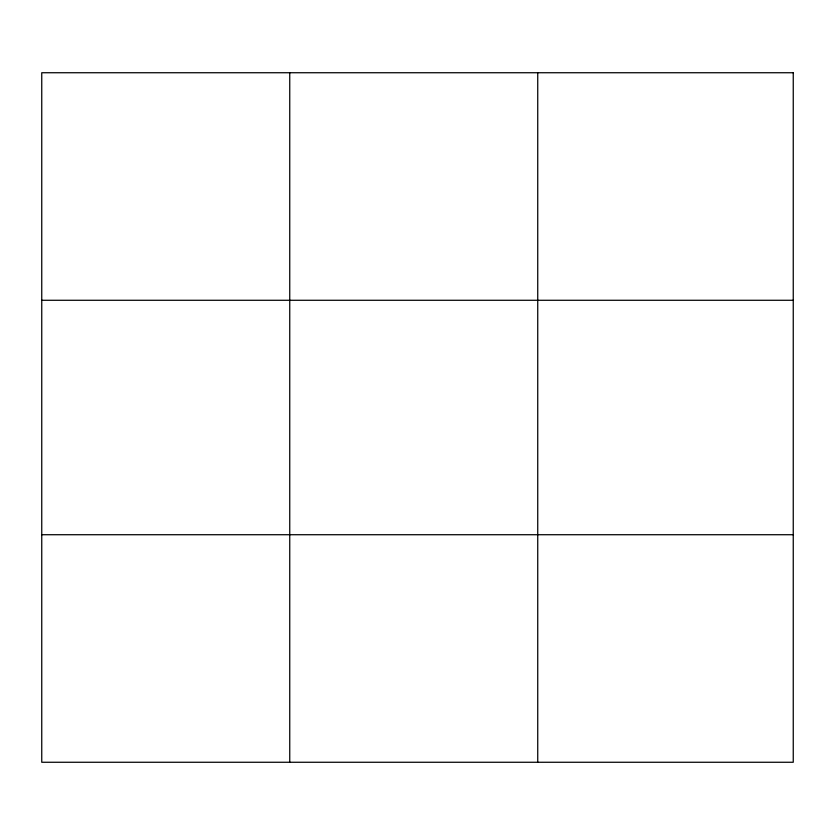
<?xml version="1.0" encoding="UTF-8"?>
<svg xmlns="http://www.w3.org/2000/svg" width="835" height="835" viewBox="0 0 835 835"><rect width="100%" height="100%" fill="white"/><g stroke="black" fill="none" stroke-linecap="round" stroke-linejoin="round"><path stroke-width="1.25" d="M289.745 72.739L289.745 762.261M537.74 72.739L537.74 762.261M41.75 300.276L793.25 300.276M41.75 534.724L793.25 534.724M793.25 72.739L793.25 762.261L41.75 762.261L41.75 72.739L793.25 72.739"/></g></svg>
